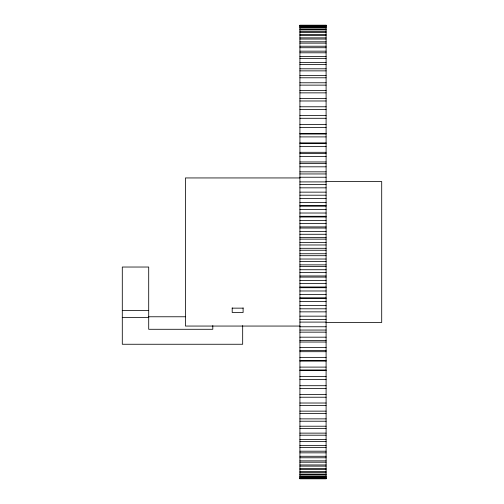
<?xml version="1.0" encoding="UTF-8"?>
<svg xmlns="http://www.w3.org/2000/svg" width="504" height="504" viewBox="0 0 504 504"><rect width="100%" height="100%" fill="white"/><g stroke="black" fill="none" stroke-linecap="round" stroke-linejoin="round"><path stroke-width="0.76" d="M299.924 25.389L326.094 25.389M299.924 25.559L326.094 25.559M299.924 26.12L326.094 26.12M299.924 26.46L326.094 26.46M299.924 27.399L326.094 27.399M299.924 27.909L326.094 27.909M299.924 29.219L326.094 29.219M299.924 29.9L326.094 29.9M299.924 31.576L326.094 31.576M299.924 32.42L326.094 32.42M299.924 34.461L326.094 34.461M299.924 35.475L326.094 35.475M299.924 37.869L326.094 37.869M299.924 39.047L326.094 39.047M299.924 41.794L326.094 41.794M299.924 43.13L326.094 43.13M299.924 46.229L326.094 46.229M299.924 47.723L326.094 47.723M299.924 51.156L326.094 51.156M299.924 52.8L326.094 52.8M299.924 56.568L326.094 56.568M299.924 58.363L326.094 58.363M299.924 62.452L326.094 62.452M299.924 64.392L326.094 64.392M299.924 68.796L326.094 68.796M299.924 70.869L326.094 70.869M299.924 75.575L326.094 75.575M299.924 77.786L326.094 77.786M299.924 82.782L326.094 82.782M299.924 85.126L326.094 85.126M299.924 90.392L326.094 90.392M299.924 92.862L326.094 92.862M299.924 98.4L326.094 98.4M299.924 100.983L326.094 100.983M299.924 106.772L326.094 106.772M299.924 109.469L326.094 109.469M299.924 115.492L326.094 115.492M299.924 118.295L326.094 118.295M299.924 124.545L326.094 124.545M299.924 127.449L326.094 127.449M299.924 133.736L326.094 133.736M299.924 133.906L326.094 133.906M299.924 136.899L326.094 136.899M299.924 142.89L326.094 142.89M299.924 143.546L326.094 143.546M299.924 146.626L326.094 146.626M299.924 152.309L326.094 152.309M299.924 153.455L326.094 153.455M299.924 156.605L326.094 156.605M299.924 161.967L326.094 161.967M299.924 163.598L326.094 163.598M299.924 166.818L326.094 166.818M299.924 171.839L326.094 171.839M299.924 173.949L326.094 173.949M299.924 177.238L326.094 177.238M299.924 177.944L185.428 177.944L185.428 326.056L299.924 326.056M326.094 181.541L381.704 181.541L381.704 322.459L326.094 322.459M299.924 181.906L326.094 181.906M299.924 184.496L326.094 184.496M299.924 187.834L326.094 187.834M299.924 192.144L326.094 192.144M299.924 195.199L326.094 195.199M299.924 198.582L326.094 198.582M299.924 202.52L326.094 202.52M299.924 205.764L326.094 205.764M299.924 206.042L326.094 206.042M299.924 209.462L326.094 209.462M299.924 213.022L326.094 213.022M299.924 216.292L326.094 216.292M299.924 216.997L326.094 216.997M299.924 220.45L326.094 220.45M299.924 223.612L326.094 223.612M299.924 226.913L326.094 226.913M299.924 228.035L326.094 228.035M299.924 231.506L326.094 231.506M299.924 234.272L326.094 234.272M299.924 237.586L326.094 237.586M299.924 239.129L326.094 239.129M299.924 242.613L326.094 242.613M299.924 244.976L326.094 244.976M299.924 248.302L326.094 248.302M299.924 250.255L326.094 250.255M299.924 253.745L326.094 253.745M299.924 255.698L326.094 255.698M299.924 259.024L326.094 259.024M299.924 261.387L326.094 261.387M299.924 264.871L326.094 264.871M299.924 266.414L326.094 266.414M299.924 269.728L326.094 269.728M299.924 272.494L326.094 272.494M299.924 275.965L326.094 275.965M299.924 277.087L326.094 277.087M299.924 280.388L326.094 280.388M299.924 283.55L326.094 283.55M299.924 287.003L326.094 287.003M299.924 287.708L326.094 287.708M299.924 290.978L326.094 290.978M299.924 294.538L326.094 294.538M299.924 297.959L326.094 297.959M299.924 298.236L326.094 298.236M299.924 301.48L326.094 301.48M299.924 305.418L326.094 305.418M232.199 308.146L243.104 308.146M299.924 308.801L326.094 308.801M122.296 310.59L148.705 310.59M299.924 311.856L326.094 311.856M299.924 316.166L326.094 316.166M148.705 316.77L185.441 316.77M122.296 317.425L148.705 317.425M299.924 319.505L326.094 319.505M299.924 322.094L326.094 322.094M299.924 326.762L326.094 326.762M299.924 330.051L326.094 330.051M299.924 332.161L326.094 332.161M299.924 337.182L326.094 337.182M299.924 340.402L326.094 340.402M299.924 342.033L326.094 342.033M299.924 347.395L326.094 347.395M299.924 350.545L326.094 350.545M299.924 351.691L326.094 351.691M299.924 357.374L326.094 357.374M299.924 360.454L326.094 360.454M299.924 361.11L326.094 361.11M299.924 367.101L326.094 367.101M299.924 370.094L326.094 370.094M299.924 370.264L326.094 370.264M299.924 376.551L326.094 376.551M299.924 379.455L326.094 379.455M299.924 385.705L326.094 385.705M299.924 388.508L326.094 388.508M299.924 394.531L326.094 394.531M299.924 397.228L326.094 397.228M299.924 403.017L326.094 403.017M299.924 405.6L326.094 405.6M299.924 411.138L326.094 411.138M299.924 413.608L326.094 413.608M299.924 418.874L326.094 418.874M299.924 421.218L326.094 421.218M299.924 426.214L326.094 426.214M299.924 428.425L326.094 428.425M299.924 433.131L326.094 433.131M299.924 435.204L326.094 435.204M299.924 439.608L326.094 439.608M299.924 441.548L326.094 441.548M299.924 445.637L326.094 445.637M299.924 447.432L326.094 447.432M299.924 451.2L326.094 451.2M299.924 452.844L326.094 452.844M299.924 456.277L326.094 456.277M299.924 457.771L326.094 457.771M299.924 460.87L326.094 460.87M299.924 462.206L326.094 462.206M299.924 464.953L326.094 464.953M299.924 466.131L326.094 466.131M299.924 468.525L326.094 468.525M299.924 469.539L326.094 469.539M299.924 471.58L326.094 471.58M299.924 472.424L326.094 472.424M299.924 474.1L326.094 474.1M299.924 474.781L326.094 474.781M299.924 476.091L326.094 476.091M299.924 476.601L326.094 476.601M299.924 477.54L326.094 477.54M299.924 477.88L326.094 477.88M299.924 478.441L326.094 478.441M299.924 478.611L326.094 478.611M243.104 307.856L243.104 312.493L232.199 312.493L232.199 307.856M242.676 325.597L242.676 344.257L122.296 344.257L122.296 267.032L148.705 267.032L148.705 329.288L212.801 329.288L212.801 325.546M326.094 25.2L299.924 25.2L299.924 478.8L326.094 478.8L326.094 25.2"/></g></svg>
